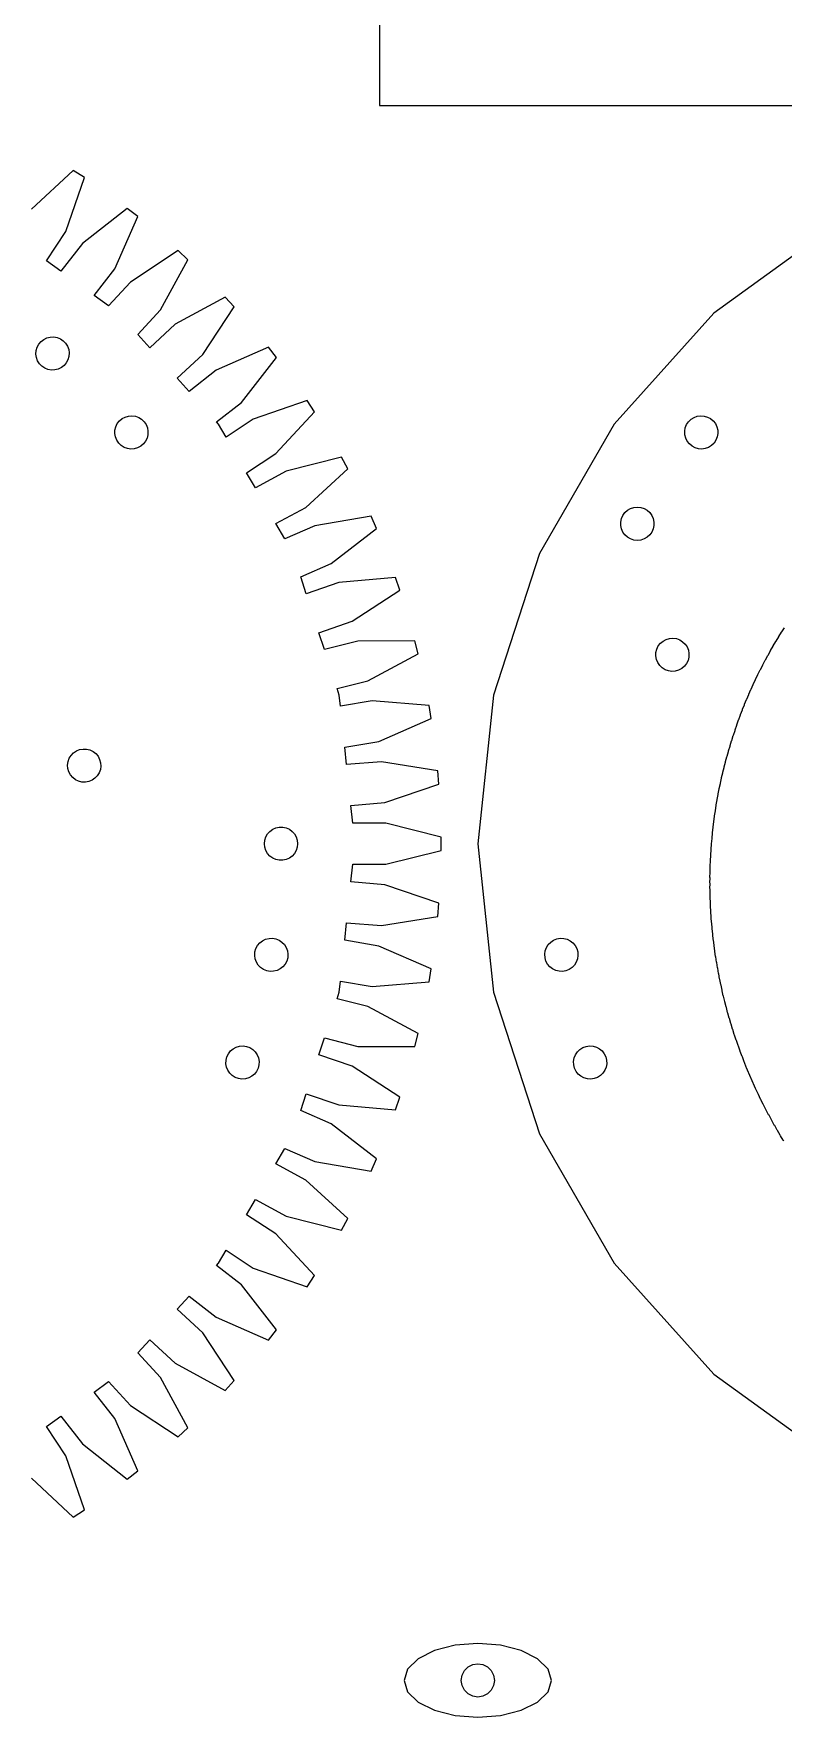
# Model space of a CAD drawing. Header units: metres. Extents: x -192 to 96, y -75 to 83.
# Drawn here: x 15.9 to 46.4, y -35.5 to 32.9 of the extents above; entities that cross this region are included whole.
import ezdxf

# ---------------------------------------------------------------- set-up
doc = ezdxf.new("R2010")
doc.units = ezdxf.units.M

msp = doc.modelspace()

# ---------------------------------------------------------------- linework, layer by layer
for p, q in [((30, 83), (30, 30)), ((30, 30), (96, 30)), ((17.5517, 27.36), (15.8502, 25.7841)), ((17.2454, 24.8725), (18.0051, 27.0638)), ((18.0051, 27.0638), (17.5517, 27.36)), ((19.7511, 25.8172), (17.9253, 24.3871)), ((19.2405, 23.3634), (20.1786, 25.4845)), ((20.1786, 25.4845), (19.7511, 25.8172)), ((16.469, 23.6841), (17.2454, 24.8725)), ((48.5, 25.1147), (43.5952, 21.5512)), ((17.9253, 24.3871), (17.0497, 23.2622)), ((21.8156, 24.098), (19.8779, 22.8236)), ((22.2141, 23.7311), (21.8156, 24.098)), ((17.0497, 23.2622), (16.469, 23.6841)), ((18.3988, 22.2821), (19.2405, 23.3634)), ((21.1041, 21.6947), (22.2141, 23.7311)), ((19.8779, 22.8236), (18.9864, 21.8551)), ((18.9864, 21.8551), (18.3988, 22.2821)), ((23.7311, 22.2141), (21.6948, 21.1041)), ((24.098, 21.8156), (23.7311, 22.2141)), ((20.1797, 20.6906), (21.1041, 21.6947)), ((22.8235, 19.8779), (24.098, 21.8156)), ((43.5952, 21.5512), (39.5385, 17.0458)), ((16.3548, 20.4896), (16.4816, 20.5514)), ((16.4816, 20.5514), (16.6185, 20.5856)), ((16.6185, 20.5856), (16.7596, 20.5905)), ((16.7596, 20.5905), (16.8985, 20.566)), ((16.8985, 20.566), (17.0294, 20.5131)), ((20.6628, 20.1541), (20.1797, 20.6906)), ((21.6948, 21.1041), (20.6628, 20.1541)), ((16.0379, 19.8936), (16.0477, 20.0344)), ((16.0575, 19.7538), (16.0379, 19.8936)), ((16.0477, 20.0344), (16.0866, 20.17)), ((16.0866, 20.17), (16.1529, 20.2946)), ((16.1529, 20.2946), (16.2436, 20.4027)), ((16.2436, 20.4027), (16.3548, 20.4896)), ((17.0294, 20.5131), (17.1463, 20.4342)), ((17.1463, 20.4342), (17.2444, 20.3327)), ((17.2444, 20.3327), (17.3192, 20.213)), ((17.3192, 20.213), (17.3674, 20.0804)), ((17.3674, 20.0804), (17.3871, 19.9407)), ((17.3871, 19.9407), (17.3772, 19.7999)), ((21.778, 18.9154), (22.8235, 19.8779)), ((25.4845, 20.1786), (23.3634, 19.2405)), ((25.8172, 19.7511), (25.4845, 20.1786)), ((16.1058, 19.6212), (16.0575, 19.7538)), ((16.1806, 19.5016), (16.1058, 19.6212)), ((16.2786, 19.4001), (16.1806, 19.5016)), ((16.3956, 19.3212), (16.2786, 19.4001)), ((16.5264, 19.2683), (16.3956, 19.3212)), ((16.6654, 19.2438), (16.5264, 19.2683)), ((16.8064, 19.2487), (16.6654, 19.2438)), ((16.9433, 19.2829), (16.8064, 19.2487)), ((17.0702, 19.3447), (16.9433, 19.2829)), ((17.1814, 19.4316), (17.0702, 19.3447)), ((17.2721, 19.5397), (17.1814, 19.4316)), ((17.3383, 19.6643), (17.2721, 19.5397)), ((17.3772, 19.7999), (17.3383, 19.6643)), ((23.3634, 19.2405), (22.2592, 18.381)), ((24.3871, 17.9252), (25.8172, 19.7511)), ((22.2592, 18.381), (21.778, 18.9154)), ((23.3773, 17.1393), (24.3871, 17.9252)), ((27.0638, 18.0051), (24.8725, 17.2454)), ((27.36, 17.5517), (27.0638, 18.0051)), ((19.3447, 17.0702), (19.4316, 17.1814)), ((19.4316, 17.1814), (19.5397, 17.2721)), ((19.5397, 17.2721), (19.6643, 17.3383)), ((19.6643, 17.3383), (19.7999, 17.3772)), ((19.7999, 17.3772), (19.9407, 17.3871)), ((19.9407, 17.3871), (20.0804, 17.3674)), ((20.0804, 17.3674), (20.213, 17.3192)), ((20.213, 17.3192), (20.3327, 17.2444)), ((20.3327, 17.2444), (20.4342, 17.1463)), ((20.4342, 17.1463), (20.5131, 17.0294)), ((23.4615, 17.0458), (23.3773, 17.1393)), ((24.8725, 17.2454), (23.7643, 16.5214)), ((25.7841, 15.8501), (27.36, 17.5517)), ((42.4869, 17.0294), (42.5658, 17.1463)), ((42.5658, 17.1463), (42.6673, 17.2444)), ((42.6673, 17.2444), (42.787, 17.3192)), ((42.787, 17.3192), (42.9196, 17.3674)), ((42.9196, 17.3674), (43.0593, 17.3871)), ((43.0593, 17.3871), (43.2001, 17.3772)), ((43.2001, 17.3772), (43.3357, 17.3383)), ((43.3357, 17.3383), (43.4603, 17.2721)), ((43.4603, 17.2721), (43.5684, 17.1814)), ((43.5684, 17.1814), (43.6553, 17.0702)), ((19.2438, 16.6654), (19.2487, 16.8064)), ((19.2683, 16.5264), (19.2438, 16.6654)), ((19.2487, 16.8064), (19.2829, 16.9433)), ((19.3212, 16.3956), (19.2683, 16.5264)), ((19.2829, 16.9433), (19.3447, 17.0702)), ((20.5514, 16.4816), (20.4896, 16.3548)), ((20.5131, 17.0294), (20.566, 16.8985)), ((20.5856, 16.6185), (20.5514, 16.4816)), ((20.566, 16.8985), (20.5905, 16.7596)), ((20.5905, 16.7596), (20.5856, 16.6185)), ((23.7643, 16.5214), (23.4615, 17.0458)), ((39.5385, 17.0458), (36.5072, 11.7953)), ((42.4095, 16.7596), (42.434, 16.8985)), ((42.4144, 16.6185), (42.4095, 16.7596)), ((42.4486, 16.4816), (42.4144, 16.6185)), ((42.434, 16.8985), (42.4869, 17.0294)), ((42.5104, 16.3548), (42.4486, 16.4816)), ((43.6553, 17.0702), (43.7171, 16.9433)), ((43.7317, 16.5264), (43.6788, 16.3956)), ((43.7171, 16.9433), (43.7513, 16.8064)), ((43.7562, 16.6654), (43.7317, 16.5264)), ((43.7513, 16.8064), (43.7562, 16.6654)), ((19.4001, 16.2786), (19.3212, 16.3956)), ((19.5016, 16.1806), (19.4001, 16.2786)), ((19.6212, 16.1058), (19.5016, 16.1806)), ((19.7538, 16.0575), (19.6212, 16.1058)), ((19.8936, 16.0379), (19.7538, 16.0575)), ((20.0344, 16.0477), (19.8936, 16.0379)), ((20.17, 16.0866), (20.0344, 16.0477)), ((20.2946, 16.1529), (20.17, 16.0866)), ((20.4027, 16.2436), (20.2946, 16.1529)), ((20.4896, 16.3548), (20.4027, 16.2436)), ((24.5988, 15.0758), (25.7841, 15.8501)), ((42.5973, 16.2436), (42.5104, 16.3548)), ((42.7054, 16.1529), (42.5973, 16.2436)), ((42.83, 16.0866), (42.7054, 16.1529)), ((42.9656, 16.0477), (42.83, 16.0866)), ((43.1064, 16.0379), (42.9656, 16.0477)), ((43.2462, 16.0575), (43.1064, 16.0379)), ((43.3788, 16.1058), (43.2462, 16.0575)), ((43.4984, 16.1806), (43.3788, 16.1058)), ((43.5999, 16.2786), (43.4984, 16.1806)), ((43.6788, 16.3956), (43.5999, 16.2786)), ((24.9578, 14.454), (24.5988, 15.0758)), ((26.2117, 15.1326), (24.9578, 14.454)), ((28.4582, 15.7087), (26.2117, 15.1326)), ((27.0049, 13.6668), (28.716, 15.2324)), ((28.716, 15.2324), (28.4582, 15.7087)), ((25.7915, 13.0101), (27.0049, 13.6668)), ((26.154, 12.3822), (25.7915, 13.0101)), ((29.6582, 13.305), (27.3718, 12.9164)), ((29.8758, 12.809), (29.6582, 13.305)), ((39.812, 13.0706), (39.8414, 13.2086)), ((39.812, 12.9294), (39.812, 13.0706)), ((39.8414, 13.2086), (39.8988, 13.3375)), ((39.8988, 13.3375), (39.9817, 13.4517)), ((39.9817, 13.4517), (40.0866, 13.5461)), ((40.0866, 13.5461), (40.2088, 13.6166)), ((40.2088, 13.6166), (40.343, 13.6602)), ((40.343, 13.6602), (40.4834, 13.675)), ((40.4834, 13.675), (40.6237, 13.6602)), ((40.6237, 13.6602), (40.7579, 13.6166)), ((40.7579, 13.6166), (40.8801, 13.5461)), ((40.8801, 13.5461), (40.985, 13.4517)), ((40.985, 13.4517), (41.0679, 13.3375)), ((41.0679, 13.3375), (41.1253, 13.2086)), ((41.1253, 13.2086), (41.1546, 13.0706)), ((41.1546, 13.0706), (41.1546, 12.9294)), ((27.3718, 12.9164), (26.154, 12.3822)), ((28.0412, 11.39), (29.8758, 12.809)), ((39.8414, 12.7914), (39.812, 12.9294)), ((39.8988, 12.6625), (39.8414, 12.7914)), ((39.9817, 12.5483), (39.8988, 12.6625)), ((40.0866, 12.4539), (39.9817, 12.5483)), ((40.2088, 12.3833), (40.0866, 12.4539)), ((40.343, 12.3397), (40.2088, 12.3833)), ((40.4834, 12.325), (40.343, 12.3397)), ((40.6237, 12.3397), (40.4834, 12.325)), ((40.7579, 12.3833), (40.6237, 12.3397)), ((40.8801, 12.4539), (40.7579, 12.3833)), ((40.985, 12.5483), (40.8801, 12.4539)), ((41.0679, 12.6625), (40.985, 12.5483)), ((41.1253, 12.7914), (41.0679, 12.6625)), ((41.1546, 12.9294), (41.1253, 12.7914)), ((36.5072, 11.7953), (34.6337, 6.02943)), ((26.8012, 10.8461), (28.0412, 11.39)), ((27.0246, 10.1586), (26.8012, 10.8461)), ((28.3449, 10.6119), (27.0246, 10.1586)), ((30.6556, 10.8104), (28.3449, 10.6119)), ((28.886, 9.03552), (30.8315, 10.2981)), ((30.8315, 10.2981), (30.6556, 10.8104)), ((27.5397, 8.57333), (28.886, 9.03552)), ((27.7618, 7.88986), (27.5397, 8.57333)), ((29.1244, 8.23494), (27.7618, 7.88986)), ((31.4436, 8.24199), (29.1244, 8.23494)), ((31.5766, 7.7169), (31.4436, 8.24199)), ((41.4236, 8.14534), (41.5317, 8.23604)), ((41.5317, 8.23604), (41.6563, 8.30229)), ((41.6563, 8.30229), (41.7919, 8.34119)), ((41.7919, 8.34119), (41.9327, 8.35103)), ((41.9327, 8.35103), (42.0724, 8.33139)), ((42.0724, 8.33139), (42.205, 8.28313)), ((42.205, 8.28313), (42.3247, 8.20836)), ((46.0113, 8.04262), (46.1172, 8.21652)), ((46.1172, 8.21652), (46.1227, 8.23163)), ((46.1227, 8.23163), (46.2305, 8.40416)), ((46.2305, 8.40416), (46.2361, 8.41913)), ((46.2361, 8.41913), (46.3459, 8.59036)), ((46.3459, 8.59036), (46.3517, 8.60512)), ((46.3517, 8.60512), (46.4634, 8.77495)), ((29.5335, 6.61926), (31.5766, 7.7169)), ((41.2358, 7.62936), (41.2407, 7.77039)), ((41.2603, 7.49039), (41.2358, 7.62936)), ((41.2407, 7.77039), (41.2748, 7.9073)), ((41.2748, 7.9073), (41.3367, 8.03413)), ((41.3367, 8.03413), (41.4236, 8.14534)), ((42.3247, 8.20836), (42.4262, 8.11032)), ((42.4262, 8.11032), (42.5051, 7.99333)), ((42.5051, 7.99333), (42.558, 7.8625)), ((42.5776, 7.5825), (42.5434, 7.44559)), ((42.558, 7.8625), (42.5825, 7.72353)), ((42.5825, 7.72353), (42.5776, 7.5825)), ((45.6899, 7.46683), (45.7899, 7.64464)), ((45.7899, 7.64464), (45.7949, 7.6602)), ((45.7949, 7.6602), (45.8968, 7.83672)), ((45.8968, 7.83672), (45.902, 7.85214)), ((45.902, 7.85214), (46.0059, 8.02736)), ((46.0059, 8.02736), (46.0113, 8.04262)), ((41.3131, 7.35956), (41.2603, 7.49039)), ((41.392, 7.24257), (41.3131, 7.35956)), ((41.4936, 7.14453), (41.392, 7.24257)), ((41.6132, 7.06976), (41.4936, 7.14453)), ((41.7458, 7.0215), (41.6132, 7.06976)), ((41.8856, 7.00186), (41.7458, 7.0215)), ((42.0263, 7.0117), (41.8856, 7.00186)), ((42.162, 7.0506), (42.0263, 7.0117)), ((42.2866, 7.11684), (42.162, 7.0506)), ((42.3947, 7.20755), (42.2866, 7.11684)), ((42.4816, 7.31876), (42.3947, 7.20755)), ((42.5434, 7.44559), (42.4816, 7.31876)), ((45.292, 6.67953), (45.3837, 6.86217)), ((45.3837, 6.86217), (45.3881, 6.87837)), ((45.3881, 6.87837), (45.4819, 7.05983)), ((45.4819, 7.05983), (45.4865, 7.0759)), ((45.4865, 7.0759), (45.5824, 7.25613)), ((45.5824, 7.25613), (45.5871, 7.27205)), ((45.5871, 7.27205), (45.685, 7.45105)), ((45.685, 7.45105), (45.6899, 7.46683)), ((28.2779, 6.3013), (29.5335, 6.61926)), ((28.3663, 6.02943), (28.2779, 6.3013)), ((45.017, 6.07524), (45.1024, 6.26128)), ((45.1024, 6.26128), (45.1064, 6.27794)), ((45.1064, 6.27794), (45.194, 6.46288)), ((45.194, 6.46288), (45.1981, 6.47937)), ((45.1981, 6.47937), (45.2877, 6.66312)), ((45.2877, 6.66312), (45.292, 6.67953)), ((28.4129, 5.58611), (28.3663, 6.02943)), ((29.705, 5.80173), (28.4129, 5.58611)), ((32.0169, 5.61723), (29.705, 5.80173)), ((32.106, 5.08296), (32.0169, 5.61723)), ((34.6337, 6.02943), (34, 0)), ((44.7627, 5.45987), (44.8417, 5.64905)), ((44.8417, 5.64905), (44.8452, 5.66618)), ((44.8452, 5.66618), (44.9263, 5.85428)), ((44.9263, 5.85428), (44.9299, 5.87132)), ((44.9299, 5.87132), (45.0132, 6.05836)), ((45.0132, 6.05836), (45.017, 6.07524)), ((29.9793, 4.15781), (32.106, 5.08296)), ((44.4566, 4.62338), (44.5268, 4.81645)), ((44.5268, 4.81645), (44.5295, 4.83414)), ((44.5295, 4.83414), (44.602, 5.02631)), ((44.602, 5.02631), (44.6049, 5.04382)), ((44.6049, 5.04382), (44.6796, 5.23499)), ((44.6796, 5.23499), (44.6826, 5.25241)), ((44.6826, 5.25241), (44.7595, 5.44258)), ((44.7595, 5.44258), (44.7627, 5.45987)), ((28.5874, 3.92554), (29.9793, 4.15781)), ((44.2522, 3.98497), (44.3158, 4.18069)), ((44.3158, 4.18069), (44.3179, 4.19878)), ((44.3179, 4.19878), (44.3837, 4.39362)), ((44.3837, 4.39362), (44.386, 4.41159)), ((44.386, 4.41159), (44.4541, 4.60553)), ((44.4541, 4.60553), (44.4566, 4.62338)), ((17.3451, 3.33719), (17.3934, 3.4698)), ((17.3934, 3.4698), (17.4682, 3.58946)), ((17.4682, 3.58946), (17.5662, 3.69098)), ((17.5662, 3.69098), (17.6832, 3.76988)), ((17.6832, 3.76988), (17.814, 3.82275)), ((17.814, 3.82275), (17.953, 3.84724)), ((17.953, 3.84724), (18.094, 3.84233)), ((18.094, 3.84233), (18.231, 3.80818)), ((18.231, 3.80818), (18.3578, 3.74632)), ((18.3578, 3.74632), (18.469, 3.65945)), ((18.469, 3.65945), (18.5597, 3.55135)), ((18.5597, 3.55135), (18.6259, 3.42676)), ((18.6259, 3.42676), (18.6648, 3.29111)), ((28.6625, 3.21123), (28.5874, 3.92554)), ((44.0698, 3.33789), (44.1266, 3.536)), ((44.1266, 3.536), (44.1281, 3.5545)), ((44.1281, 3.5545), (44.1872, 3.75185)), ((44.1872, 3.75185), (44.1889, 3.7702)), ((44.1889, 3.7702), (44.2503, 3.96677)), ((44.2503, 3.96677), (44.2522, 3.98497)), ((17.3255, 3.19745), (17.3451, 3.33719)), ((17.3353, 3.05669), (17.3255, 3.19745)), ((17.3742, 2.92104), (17.3353, 3.05669)), ((17.4405, 2.79643), (17.3742, 2.92104)), ((17.5312, 2.68834), (17.4405, 2.79643)), ((18.532, 2.75833), (18.434, 2.65681)), ((18.6068, 2.87799), (18.532, 2.75833)), ((18.655, 3.0106), (18.6068, 2.87799)), ((18.6747, 3.15034), (18.655, 3.0106)), ((18.6648, 3.29111), (18.6747, 3.15034)), ((30.0826, 3.3289), (28.6625, 3.21123)), ((32.3714, 2.95412), (30.0826, 3.3289)), ((32.4161, 2.41431), (32.3714, 2.95412)), ((43.9098, 2.68294), (43.9598, 2.88327)), ((43.9598, 2.88327), (43.9607, 2.90208)), ((43.9607, 2.90208), (44.0129, 3.1017)), ((44.0129, 3.1017), (44.014, 3.12042)), ((44.014, 3.12042), (44.0685, 3.31924)), ((44.0685, 3.31924), (44.0698, 3.33789)), ((17.6424, 2.60146), (17.5312, 2.68834)), ((17.7692, 2.5396), (17.6424, 2.60146)), ((17.9061, 2.50546), (17.7692, 2.5396)), ((18.0472, 2.50053), (17.9061, 2.50546)), ((18.1861, 2.52504), (18.0472, 2.50053)), ((18.317, 2.57791), (18.1861, 2.52504)), ((18.434, 2.65681), (18.317, 2.57791)), ((30.2202, 1.66792), (32.4161, 2.41431)), ((43.7726, 2.02087), (43.8156, 2.22311)), ((43.8156, 2.22311), (43.8158, 2.24231)), ((43.8158, 2.24231), (43.8611, 2.44389)), ((43.8611, 2.44389), (43.8615, 2.463)), ((43.8615, 2.463), (43.9092, 2.66396)), ((43.9092, 2.66396), (43.9098, 2.68294)), ((28.8367, 1.5533), (30.2202, 1.66792)), ((28.9124, 0.833313), (28.8367, 1.5533)), ((43.6584, 1.35249), (43.6943, 1.5564)), ((43.6938, 1.57594), (43.7322, 1.77934)), ((43.6943, 1.5564), (43.6938, 1.57594)), ((43.7319, 1.79875), (43.7726, 2.00154)), ((43.7322, 1.77934), (43.7319, 1.79875)), ((43.7726, 2.00154), (43.7726, 2.02087)), ((30.2548, 0.833313), (28.9124, 0.833313)), ((32.5048, 0.270813), (30.2548, 0.833313)), ((43.5674, 0.678589), (43.5963, 0.883972)), ((43.5951, 0.903793), (43.6263, 1.10869)), ((43.5963, 0.883972), (43.5951, 0.903793)), ((43.6254, 1.12843), (43.659, 1.33293)), ((43.6263, 1.10869), (43.6254, 1.12843)), ((43.659, 1.33293), (43.6584, 1.35249)), ((25.325, 0), (25.3397, 0.140335)), ((25.3397, -0.140335), (25.325, 0)), ((25.3397, 0.140335), (25.3833, 0.274536)), ((25.3833, 0.274536), (25.4539, 0.396744)), ((25.4539, 0.396744), (25.5483, 0.501617)), ((25.5483, 0.501617), (25.6625, 0.584564)), ((25.6625, 0.584564), (25.7914, 0.641953)), ((25.7914, 0.641953), (25.9294, 0.671295)), ((25.9294, 0.671295), (26.0706, 0.671295)), ((26.0706, 0.671295), (26.2086, 0.641953)), ((26.2086, 0.641953), (26.3375, 0.584564)), ((26.3375, 0.584564), (26.4517, 0.501617)), ((26.4517, 0.501617), (26.5461, 0.396744)), ((26.5461, 0.396744), (26.6166, 0.274536)), ((26.6166, 0.274536), (26.6602, 0.140335)), ((26.6602, 0.140335), (26.675, 0)), ((26.675, 0), (26.6602, -0.140335)), ((32.5048, -0.270828), (32.5048, 0.270813)), ((34, 0), (34.6337, -6.02943)), ((43.5, 0), (43.5217, 0.206604)), ((43.5021, -0.020218), (43.5, 0)), ((43.5199, 0.226669), (43.5439, 0.432877)), ((43.5217, 0.206604), (43.5199, 0.226669)), ((43.5423, 0.452881), (43.5688, 0.658722)), ((43.5439, 0.432877), (43.5423, 0.452881)), ((43.5688, 0.658722), (43.5674, 0.678589)), ((25.3833, -0.274536), (25.3397, -0.140335)), ((25.4539, -0.396744), (25.3833, -0.274536)), ((25.5483, -0.501617), (25.4539, -0.396744)), ((25.6625, -0.584564), (25.5483, -0.501617)), ((25.7914, -0.641953), (25.6625, -0.584564)), ((25.9294, -0.671295), (25.7914, -0.641953)), ((26.0706, -0.671295), (25.9294, -0.671295)), ((26.2086, -0.641953), (26.0706, -0.671295)), ((26.3375, -0.584564), (26.2086, -0.641953)), ((26.4517, -0.501617), (26.3375, -0.584564)), ((26.5461, -0.396744), (26.4517, -0.501617)), ((26.6166, -0.274536), (26.5461, -0.396744)), ((26.6602, -0.140335), (26.6166, -0.274536)), ((30.2548, -0.833328), (32.5048, -0.270828)), ((43.4564, -0.682465), (43.4709, -0.47493)), ((43.4592, -0.702896), (43.4564, -0.682465)), ((43.4683, -0.454605), (43.4852, -0.247391)), ((43.4709, -0.47493), (43.4683, -0.454605)), ((43.4828, -0.227097), (43.5021, -0.020218)), ((43.4852, -0.247391), (43.4828, -0.227097)), ((28.8367, -1.5533), (28.9124, -0.833328)), ((28.9124, -0.833328), (30.2548, -0.833328)), ((43.4367, -1.368), (43.4439, -1.15973)), ((43.4403, -1.38866), (43.4367, -1.368)), ((43.4406, -1.13921), (43.4503, -0.931183)), ((43.4439, -1.15973), (43.4406, -1.13921)), ((43.4471, -0.910675), (43.4592, -0.702896)), ((43.4503, -0.931183), (43.4471, -0.910675)), ((30.2203, -1.66794), (28.8367, -1.5533)), ((32.4161, -2.41431), (30.2203, -1.66794)), ((43.4355, -1.59703), (43.4403, -1.38866)), ((43.4393, -1.61769), (43.4355, -1.59703)), ((43.4369, -1.82628), (43.4393, -1.61769)), ((43.4411, -1.84698), (43.4369, -1.82628)), ((43.4411, -2.05573), (43.4411, -1.84698)), ((32.3714, -2.95412), (32.4161, -2.41431)), ((43.4455, -2.07654), (43.4411, -2.05573)), ((43.4479, -2.28531), (43.4455, -2.07654)), ((43.4526, -2.3062), (43.4479, -2.28531)), ((43.4575, -2.515), (43.4526, -2.3062)), ((43.4624, -2.53589), (43.4575, -2.515)), ((43.4697, -2.7448), (43.4624, -2.53589)), ((28.5874, -3.92554), (28.6625, -3.21123)), ((28.6625, -3.21123), (30.0826, -3.32889)), ((30.0826, -3.32889), (32.3714, -2.95412)), ((43.4749, -2.76569), (43.4697, -2.7448)), ((43.4847, -2.97464), (43.4749, -2.76569)), ((43.4902, -2.99568), (43.4847, -2.97464)), ((43.5023, -3.20451), (43.4902, -2.99568)), ((43.5081, -3.22552), (43.5023, -3.20451)), ((43.5227, -3.43437), (43.5081, -3.22552)), ((25.0454, -4.13739), (25.1361, -4.0293)), ((25.1361, -4.0293), (25.2473, -3.94241)), ((25.2473, -3.94241), (25.3741, -3.88055)), ((25.3741, -3.88055), (25.511, -3.84642)), ((25.511, -3.84642), (25.6521, -3.84149)), ((25.6521, -3.84149), (25.791, -3.866)), ((25.791, -3.866), (25.9219, -3.91885)), ((25.9219, -3.91885), (26.0389, -3.99777)), ((26.0389, -3.99777), (26.1369, -4.09927)), ((26.1369, -4.09927), (26.2117, -4.21895)), ((29.9793, -4.15781), (28.5874, -3.92554)), ((36.7883, -4.21895), (36.8631, -4.09927)), ((36.8631, -4.09927), (36.9611, -3.99777)), ((36.9611, -3.99777), (37.0781, -3.91885)), ((37.0781, -3.91885), (37.209, -3.866)), ((37.209, -3.866), (37.3479, -3.84149)), ((37.3479, -3.84149), (37.489, -3.84642)), ((37.489, -3.84642), (37.6259, -3.88055)), ((37.6259, -3.88055), (37.7527, -3.94241)), ((37.7527, -3.94241), (37.8639, -4.0293)), ((37.8639, -4.0293), (37.9546, -4.13739)), ((43.5287, -3.4554), (43.5227, -3.43437)), ((43.5458, -3.66418), (43.5287, -3.4554)), ((43.5521, -3.68529), (43.5458, -3.66418)), ((43.5716, -3.89394), (43.5521, -3.68529)), ((43.5782, -3.91505), (43.5716, -3.89394)), ((43.6001, -4.12358), (43.5782, -3.91505)), ((24.9304, -4.53841), (24.9402, -4.39763)), ((24.95, -4.67815), (24.9304, -4.53841)), ((24.9402, -4.39763), (24.9791, -4.26198)), ((24.9983, -4.81075), (24.95, -4.67815)), ((24.9791, -4.26198), (25.0454, -4.13739)), ((26.2309, -4.7677), (26.1646, -4.8923)), ((26.2117, -4.21895), (26.2599, -4.35155)), ((26.2697, -4.63206), (26.2309, -4.7677)), ((26.2599, -4.35155), (26.2796, -4.49129)), ((26.2796, -4.49129), (26.2697, -4.63206)), ((32.106, -5.08296), (29.9793, -4.15781)), ((36.7204, -4.49129), (36.7401, -4.35155)), ((36.7303, -4.63206), (36.7204, -4.49129)), ((36.7691, -4.7677), (36.7303, -4.63206)), ((36.7401, -4.35155), (36.7883, -4.21895)), ((36.8354, -4.8923), (36.7691, -4.7677)), ((37.9546, -4.13739), (38.0209, -4.26198)), ((38.05, -4.67815), (38.0017, -4.81075)), ((38.0209, -4.26198), (38.0598, -4.39763)), ((38.0696, -4.53841), (38.05, -4.67815)), ((38.0598, -4.39763), (38.0696, -4.53841)), ((43.6069, -4.1447), (43.6001, -4.12358)), ((43.6313, -4.35307), (43.6069, -4.1447)), ((43.6385, -4.37424), (43.6313, -4.35307)), ((43.6653, -4.58241), (43.6385, -4.37424)), ((43.6727, -4.60358), (43.6653, -4.58241)), ((43.7019, -4.81155), (43.6727, -4.60358)), ((25.0731, -4.93042), (24.9983, -4.81075)), ((25.1711, -5.03192), (25.0731, -4.93042)), ((25.2881, -5.11084), (25.1711, -5.03192)), ((25.4189, -5.1637), (25.2881, -5.11084)), ((25.5579, -5.1882), (25.4189, -5.1637)), ((25.6989, -5.18327), (25.5579, -5.1882)), ((25.8359, -5.14914), (25.6989, -5.18327)), ((25.9627, -5.08728), (25.8359, -5.14914)), ((26.0739, -5.0004), (25.9627, -5.08728)), ((26.1646, -4.8923), (26.0739, -5.0004)), ((32.0169, -5.61723), (32.106, -5.08296)), ((36.9261, -5.0004), (36.8354, -4.8923)), ((37.0373, -5.08728), (36.9261, -5.0004)), ((37.1641, -5.14914), (37.0373, -5.08728)), ((37.3011, -5.18327), (37.1641, -5.14914)), ((37.4421, -5.1882), (37.3011, -5.18327)), ((37.5811, -5.1637), (37.4421, -5.1882)), ((37.7119, -5.11084), (37.5811, -5.1637)), ((37.8289, -5.03192), (37.7119, -5.11084)), ((37.9269, -4.93042), (37.8289, -5.03192)), ((38.0017, -4.81075), (37.9269, -4.93042)), ((43.7096, -4.83275), (43.7019, -4.81155)), ((43.7413, -5.04045), (43.7096, -4.83275)), ((43.7493, -5.06169), (43.7413, -5.04045)), ((43.7834, -5.26909), (43.7493, -5.06169)), ((43.7917, -5.29031), (43.7834, -5.26909)), ((43.8282, -5.49742), (43.7917, -5.29031)), ((28.2779, -6.3013), (28.3663, -6.02943)), ((28.3663, -6.02943), (28.4129, -5.58612)), ((28.4129, -5.58612), (29.705, -5.80173)), ((29.705, -5.80173), (32.0169, -5.61723)), ((34.6337, -6.02943), (36.5072, -11.7953)), ((43.8368, -5.51868), (43.8282, -5.49742)), ((43.8757, -5.72543), (43.8368, -5.51868)), ((43.8846, -5.74661), (43.8757, -5.72543)), ((43.9259, -5.95308), (43.8846, -5.74661)), ((43.9351, -5.9743), (43.9259, -5.95308)), ((43.9789, -6.18033), (43.9351, -5.9743)), ((29.5336, -6.61928), (28.2779, -6.3013)), ((31.5766, -7.7169), (29.5336, -6.61928)), ((43.9883, -6.20154), (43.9789, -6.18033)), ((44.0345, -6.40715), (43.9883, -6.20154)), ((44.0443, -6.42833), (44.0345, -6.40715)), ((44.0929, -6.63353), (44.0443, -6.42833)), ((44.1029, -6.65469), (44.0929, -6.63353)), ((44.1539, -6.85939), (44.1029, -6.65469)), ((44.1643, -6.88054), (44.1539, -6.85939)), ((44.2177, -7.08475), (44.1643, -6.88054)), ((44.2283, -7.1059), (44.2177, -7.08475)), ((44.2842, -7.30954), (44.2283, -7.1059)), ((44.2951, -7.33064), (44.2842, -7.30954)), ((44.3533, -7.53375), (44.2951, -7.33064)), ((27.5397, -8.57333), (27.7618, -7.88986)), ((27.7618, -7.88986), (29.1244, -8.23492)), ((31.4436, -8.24199), (31.5766, -7.7169)), ((44.3645, -7.55479), (44.3533, -7.53375)), ((44.4251, -7.75734), (44.3645, -7.55479)), ((44.4366, -7.77835), (44.4251, -7.75734)), ((44.4996, -7.98027), (44.4366, -7.77835)), ((44.5114, -8.00127), (44.4996, -7.98027)), ((44.5768, -8.20251), (44.5114, -8.00127)), ((44.5889, -8.22346), (44.5768, -8.20251)), ((23.7587, -8.93961), (23.7636, -8.79857)), ((23.7636, -8.79857), (23.7977, -8.66165)), ((23.7977, -8.66165), (23.8596, -8.53482)), ((23.8596, -8.53482), (23.9464, -8.42361)), ((23.9464, -8.42361), (24.0546, -8.33292)), ((24.0546, -8.33292), (24.1791, -8.26666)), ((24.1791, -8.26666), (24.3148, -8.22777)), ((24.3148, -8.22777), (24.4556, -8.21793)), ((24.4556, -8.21793), (24.5953, -8.23756)), ((24.5953, -8.23756), (24.7279, -8.28583)), ((24.7279, -8.28583), (24.8476, -8.36061)), ((24.8476, -8.36061), (24.9491, -8.45863)), ((24.9491, -8.45863), (25.028, -8.57562)), ((25.028, -8.57562), (25.0809, -8.70647)), ((25.0809, -8.70647), (25.1054, -8.84543)), ((25.1054, -8.84543), (25.1004, -8.98647)), ((28.8861, -9.03554), (27.5397, -8.57333)), ((29.1244, -8.23492), (31.4436, -8.24199)), ((37.8946, -8.84543), (37.9191, -8.70647)), ((37.8996, -8.98647), (37.8946, -8.84543)), ((37.9191, -8.70647), (37.972, -8.57562)), ((37.972, -8.57562), (38.0509, -8.45863)), ((38.0509, -8.45863), (38.1524, -8.36061)), ((38.1524, -8.36061), (38.2721, -8.28583)), ((38.2721, -8.28583), (38.4047, -8.23756)), ((38.4047, -8.23756), (38.5444, -8.21793)), ((38.5444, -8.21793), (38.6852, -8.22777)), ((38.6852, -8.22777), (38.8209, -8.26666)), ((38.8209, -8.26666), (38.9454, -8.33292)), ((38.9454, -8.33292), (39.0536, -8.42361)), ((39.0536, -8.42361), (39.1404, -8.53482)), ((39.1404, -8.53482), (39.2023, -8.66165)), ((39.2023, -8.66165), (39.2364, -8.79857)), ((39.2364, -8.79857), (39.2413, -8.93961)), ((44.6567, -8.42404), (44.5889, -8.22346)), ((44.6691, -8.44496), (44.6567, -8.42404)), ((44.7392, -8.64484), (44.6691, -8.44496)), ((44.7519, -8.66573), (44.7392, -8.64484)), ((44.8244, -8.86484), (44.7519, -8.66573)), ((44.8374, -8.88559), (44.8244, -8.86484)), ((44.9122, -9.08401), (44.8374, -8.88559)), ((23.7831, -9.07857), (23.7587, -8.93961)), ((23.836, -9.20941), (23.7831, -9.07857)), ((23.9149, -9.3264), (23.836, -9.20941)), ((24.0164, -9.42442), (23.9149, -9.3264)), ((24.1361, -9.49921), (24.0164, -9.42442)), ((24.2687, -9.54747), (24.1361, -9.49921)), ((24.4084, -9.56711), (24.2687, -9.54747)), ((24.5492, -9.55727), (24.4084, -9.56711)), ((24.6849, -9.51837), (24.5492, -9.55727)), ((24.8094, -9.45212), (24.6849, -9.51837)), ((24.9176, -9.3614), (24.8094, -9.45212)), ((25.0044, -9.25021), (24.9176, -9.3614)), ((25.0663, -9.12338), (25.0044, -9.25021)), ((25.1004, -8.98647), (25.0663, -9.12338)), ((30.8315, -10.2981), (28.8861, -9.03554)), ((37.9337, -9.12338), (37.8996, -8.98647)), ((37.9956, -9.25021), (37.9337, -9.12338)), ((38.0824, -9.3614), (37.9956, -9.25021)), ((38.1906, -9.45212), (38.0824, -9.3614)), ((38.3151, -9.51837), (38.1906, -9.45212)), ((38.4508, -9.55727), (38.3151, -9.51837)), ((38.5916, -9.56711), (38.4508, -9.55727)), ((38.7313, -9.54747), (38.5916, -9.56711)), ((38.8639, -9.49921), (38.7313, -9.54747)), ((38.9836, -9.42442), (38.8639, -9.49921)), ((39.0851, -9.3264), (38.9836, -9.42442)), ((39.164, -9.20941), (39.0851, -9.3264)), ((39.2169, -9.07857), (39.164, -9.20941)), ((39.2413, -8.93961), (39.2169, -9.07857)), ((44.9255, -9.10474), (44.9122, -9.08401)), ((45.0027, -9.30237), (44.9255, -9.10474)), ((45.0163, -9.32304), (45.0027, -9.30237)), ((45.0958, -9.51984), (45.0163, -9.32304)), ((45.1097, -9.54045), (45.0958, -9.51984)), ((45.1915, -9.73639), (45.1097, -9.54045)), ((26.8012, -10.8461), (27.0246, -10.1586)), ((27.0246, -10.1586), (28.3449, -10.6119)), ((45.2057, -9.75688), (45.1915, -9.73639)), ((45.2899, -9.95201), (45.2057, -9.75688)), ((45.3044, -9.97243), (45.2899, -9.95201)), ((45.3908, -10.1667), (45.3044, -9.97243)), ((45.4056, -10.187), (45.3908, -10.1667)), ((45.4944, -10.3803), (45.4056, -10.187)), ((28.0413, -11.3901), (26.8012, -10.8461)), ((28.3449, -10.6119), (30.6556, -10.8104)), ((30.6556, -10.8104), (30.8315, -10.2981)), ((45.5095, -10.4006), (45.4944, -10.3803)), ((45.6005, -10.5929), (45.5095, -10.4006)), ((45.6159, -10.6131), (45.6005, -10.5929)), ((45.7092, -10.8045), (45.6159, -10.6131)), ((45.7249, -10.8246), (45.7092, -10.8045)), ((45.8205, -11.0149), (45.7249, -10.8246)), ((29.8758, -12.809), (28.0413, -11.3901)), ((45.8365, -11.0349), (45.8205, -11.0149)), ((45.9344, -11.2242), (45.8365, -11.0349)), ((45.9507, -11.2441), (45.9344, -11.2242)), ((46.0508, -11.4324), (45.9507, -11.2441)), ((46.0674, -11.4521), (46.0508, -11.4324)), ((46.1697, -11.6393), (46.0674, -11.4521)), ((36.5072, -11.7953), (39.5385, -17.0458)), ((46.1866, -11.659), (46.1697, -11.6393)), ((46.2912, -11.8451), (46.1866, -11.659)), ((46.3084, -11.8646), (46.2912, -11.8451)), ((46.4152, -12.0496), (46.3084, -11.8646)), ((46.4326, -12.069), (46.4152, -12.0496)), ((25.7915, -13.0101), (26.154, -12.3822)), ((26.154, -12.3822), (27.3717, -12.9163)), ((27.3717, -12.9163), (29.6582, -13.305)), ((29.6582, -13.305), (29.8758, -12.809)), ((27.0049, -13.6668), (25.7915, -13.0101)), ((28.716, -15.2324), (27.0049, -13.6668)), ((24.5988, -15.0758), (24.9578, -14.454)), ((24.9578, -14.454), (26.2116, -15.1326)), ((25.7841, -15.8502), (24.5988, -15.0758)), ((26.2116, -15.1326), (28.4582, -15.7087)), ((28.4582, -15.7087), (28.716, -15.2324)), ((27.36, -17.5517), (25.7841, -15.8502)), ((23.3773, -17.1393), (23.4615, -17.0458)), ((23.4615, -17.0458), (23.7643, -16.5214)), ((23.7643, -16.5214), (24.8725, -17.2454)), ((39.5385, -17.0458), (43.5952, -21.5512)), ((24.3871, -17.9253), (23.3773, -17.1393)), ((24.8725, -17.2454), (27.0638, -18.0051)), ((27.0638, -18.0051), (27.36, -17.5517)), ((21.778, -18.9154), (22.2592, -18.381)), ((22.2592, -18.381), (23.3634, -19.2405)), ((25.8172, -19.7511), (24.3871, -17.9253)), ((22.8236, -19.8779), (21.778, -18.9154)), ((23.3634, -19.2405), (25.4845, -20.1786)), ((25.4845, -20.1786), (25.8172, -19.7511)), ((20.1797, -20.6906), (20.6628, -20.1541)), ((20.6628, -20.1541), (21.6947, -21.1041)), ((24.098, -21.8156), (22.8236, -19.8779)), ((21.1041, -21.6948), (20.1797, -20.6906)), ((21.6947, -21.1041), (23.7311, -22.2141)), ((18.3988, -22.2821), (18.9864, -21.8551)), ((18.9864, -21.8551), (19.8779, -22.8235)), ((22.2141, -23.7311), (21.1041, -21.6948)), ((23.7311, -22.2141), (24.098, -21.8156)), ((43.5952, -21.5512), (48.5, -25.1147)), ((19.2405, -23.3634), (18.3988, -22.2821)), ((19.8779, -22.8235), (21.8156, -24.098)), ((16.469, -23.6841), (17.0497, -23.2622)), ((17.2454, -24.8725), (16.469, -23.6841)), ((17.0497, -23.2622), (17.9252, -24.3871)), ((20.1786, -25.4845), (19.2405, -23.3634)), ((21.8156, -24.098), (22.2141, -23.7311)), ((17.9252, -24.3871), (19.7511, -25.8172)), ((18.0051, -27.0638), (17.2454, -24.8725)), ((15.8501, -25.7841), (17.5517, -27.36)), ((19.7511, -25.8172), (20.1786, -25.4845)), ((17.5517, -27.36), (18.0051, -27.0638)), ((32.2366, -32.7865), (31.573, -33.1183)), ((33.073, -32.5734), (32.2366, -32.7865)), ((34, -32.5), (33.073, -32.5734)), ((34.927, -32.5734), (34, -32.5)), ((35.7634, -32.7865), (34.927, -32.5734)), ((36.427, -33.1183), (35.7634, -32.7865)), ((31.573, -33.1183), (31.1468, -33.5365)), ((33.4539, -33.6033), (33.6033, -33.4539)), ((33.6033, -33.4539), (33.7914, -33.358)), ((33.7914, -33.358), (34, -33.325)), ((34, -33.325), (34.2086, -33.358)), ((34.2086, -33.358), (34.3967, -33.4539)), ((34.3967, -33.4539), (34.5461, -33.6033)), ((36.8532, -33.5365), (36.427, -33.1183)), ((31.1468, -33.5365), (31, -34)), ((31, -34), (31.1468, -34.4635)), ((33.325, -34), (33.358, -33.7914)), ((33.358, -34.2086), (33.325, -34)), ((33.358, -33.7914), (33.4539, -33.6033)), ((34.5461, -33.6033), (34.642, -33.7914)), ((34.642, -33.7914), (34.675, -34)), ((34.675, -34), (34.642, -34.2086)), ((37, -34), (36.8532, -33.5365)), ((36.8532, -34.4635), (37, -34)), ((31.1468, -34.4635), (31.573, -34.8817)), ((31.573, -34.8817), (32.2366, -35.2135)), ((33.4539, -34.3967), (33.358, -34.2086)), ((33.6033, -34.5461), (33.4539, -34.3967)), ((33.7914, -34.642), (33.6033, -34.5461)), ((34, -34.675), (33.7914, -34.642)), ((34.2086, -34.642), (34, -34.675)), ((34.3967, -34.5461), (34.2086, -34.642)), ((34.5461, -34.3967), (34.3967, -34.5461)), ((34.642, -34.2086), (34.5461, -34.3967)), ((35.7634, -35.2135), (36.427, -34.8817)), ((36.427, -34.8817), (36.8532, -34.4635)), ((32.2366, -35.2135), (33.073, -35.4266)), ((33.073, -35.4266), (34, -35.5)), ((34, -35.5), (34.927, -35.4266)), ((34.927, -35.4266), (35.7634, -35.2135))]:
    msp.add_line(p, q)

doc.saveas('drawing.dxf')
